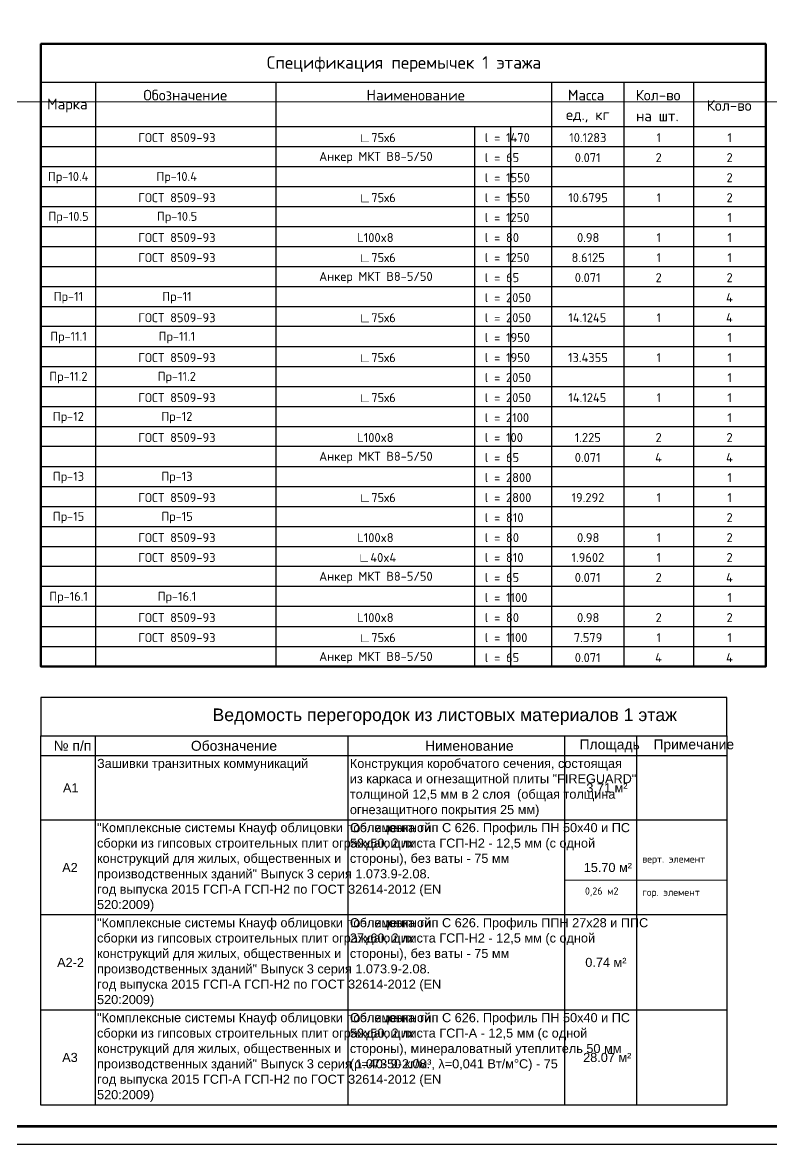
# Model space of a CAD drawing. Header units: millimetres. Extents: x -84737 to 172119, y -43083 to 59399.
# Drawn here: x 22997 to 43743, y -43083 to -12006 of the extents above; entities that cross this region are included whole.
import ezdxf

# ---------------------------------------------------------------- set-up
doc = ezdxf.new("R2010")
doc.units = ezdxf.units.MM
for name, color, linetype in [('PDF _Видовые экраны', 7, 'Continuous'), ('PDF _Линии', 7, 'Continuous'), ('PDF _Основные надписи', 7, 'Continuous'), ('PDF _Текст', 7, 'Continuous')]:
    doc.layers.add(name, color=color, linetype=linetype)
doc.styles.add('PDF GOSTCommon', font='arial.ttf')
doc.styles.add('PDF ISOCPEUR', font='isocpeur.ttf')

msp = doc.modelspace()

# ---------------------------------------------------------------- linework, layer by layer
at = {"layer": 'PDF _Видовые экраны', "lineweight": 0}
msp.add_lwpolyline([(2555, 16309), (2555, -14200), (59588, -14200), (59588, 16309)], dxfattribs=at)
at = {"layer": 'PDF _Линии', "lineweight": 50}
msp.add_lwpolyline([(23509, -13658), (23509, -12600), (43583, -12600), (43583, -13658), (43583, -29846), (23509, -29846)], close=True, dxfattribs=at)
at = {"layer": 'PDF _Линии', "lineweight": 25}
for points in [[(23509, -13658), (43583, -13658)], [(25016, -13658), (25016, -14323), (25016, -14894), (25016, -15449), (25016, -16003), (25016, -16558), (25016, -17112), (25016, -17663), (25016, -18217), (25016, -18772), (25016, -19326), (25016, -19881), (25016, -20431), (25016, -20986), (25016, -21540), (25016, -22095), (25016, -22649), (25016, -23204), (25016, -23754), (25016, -24309), (25016, -24863), (25016, -25418), (25016, -25972), (25016, -26527), (25016, -27077), (25016, -27632), (25016, -28186), (25016, -28741), (25016, -29295), (25016, -29846)], [(30015, -14323), (30015, -14894)], [(29516, -14894), (25016, -14894)], [(29516, -15449), (25016, -15449)], [(29516, -16003), (25016, -16003)], [(29516, -16558), (25016, -16558)], [(29516, -17112), (25016, -17112)], [(29516, -17663), (25016, -17663)], [(29516, -18217), (25016, -18217)], [(29516, -18772), (25016, -18772)], [(29516, -19326), (25016, -19326)], [(29516, -19881), (25016, -19881)], [(29516, -20431), (25016, -20431)], [(29516, -20986), (25016, -20986)], [(29516, -21540), (25016, -21540)], [(29516, -22095), (25016, -22095)], [(29516, -22649), (25016, -22649)], [(29516, -23204), (25016, -23204)], [(29516, -23754), (25016, -23754)], [(29516, -24309), (25016, -24309)], [(29516, -24863), (25016, -24863)], [(29516, -25418), (25016, -25418)], [(29516, -25972), (25016, -25972)], [(29516, -26527), (25016, -26527)], [(29516, -27077), (25016, -27077)], [(29516, -27632), (25016, -27632)], [(29516, -28186), (25016, -28186)], [(29516, -28741), (25016, -28741)], [(29516, -29295), (25016, -29295)]]:
    msp.add_lwpolyline(points, dxfattribs=at)
at = {"layer": 'PDF _Линии', "lineweight": 30}
for points in [[(30015, -13658), (30015, -14323)], [(37652, -13658), (37652, -14323), (37652, -14894), (37652, -15449), (37652, -16003), (37652, -16558), (37652, -17112), (37652, -17663), (37652, -18217), (37652, -18772), (37652, -19326), (37652, -19881), (37652, -20431), (37652, -20986), (37652, -21540), (37652, -22095), (37652, -22649), (37652, -23204), (37652, -23754), (37652, -24309), (37652, -24863), (37652, -25418), (37652, -25972), (37652, -26527), (37652, -27077), (37652, -27632), (37652, -28186), (37652, -28741), (37652, -29295), (37652, -29846)], [(39654, -13658), (39654, -14323), (39654, -14894), (39654, -15449), (39654, -16003), (39654, -16558), (39654, -17112), (39654, -17663), (39654, -18217), (39654, -18772), (39654, -19326), (39654, -19881), (39654, -20431), (39654, -20986), (39654, -21540), (39654, -22095), (39654, -22649), (39654, -23204), (39654, -23754), (39654, -24309), (39654, -24863), (39654, -25418), (39654, -25972), (39654, -26527), (39654, -27077), (39654, -27632), (39654, -28186), (39654, -28741), (39654, -29295), (39654, -29846)], [(41585, -13658), (41585, -14323), (41585, -14894), (41585, -15449), (41585, -16003), (41585, -16558), (41585, -17112), (41585, -17663), (41585, -18217), (41585, -18772), (41585, -19326), (41585, -19881), (41585, -20431), (41585, -20986), (41585, -21540), (41585, -22095), (41585, -22649), (41585, -23204), (41585, -23754), (41585, -24309), (41585, -24863), (41585, -25418), (41585, -25972), (41585, -26527), (41585, -27077), (41585, -27632), (41585, -28186), (41585, -28741), (41585, -29295), (41585, -29846)], [(25016, -14894), (23509, -14894)], [(43583, -14894), (41585, -14894), (39654, -14894), (37652, -14894), (36513, -14894), (35514, -14894), (30015, -14894), (29516, -14894)], [(30015, -14894), (30015, -15449), (30015, -16003), (30015, -16558), (30015, -17112), (30015, -17663), (30015, -18217), (30015, -18772), (30015, -19326), (30015, -19881), (30015, -20431), (30015, -20986), (30015, -21540), (30015, -22095), (30015, -22649), (30015, -23204), (30015, -23754), (30015, -24309), (30015, -24863), (30015, -25418), (30015, -25972), (30015, -26527), (30015, -27077), (30015, -27632), (30015, -28186), (30015, -28741), (30015, -29295), (30015, -29846)], [(35514, -14894), (35514, -15449), (35514, -16003), (35514, -16558), (35514, -17112), (35514, -17663), (35514, -18217), (35514, -18772), (35514, -19326), (35514, -19881), (35514, -20431), (35514, -20986), (35514, -21540), (35514, -22095), (35514, -22649), (35514, -23204), (35514, -23754), (35514, -24309), (35514, -24863), (35514, -25418), (35514, -25972), (35514, -26527), (35514, -27077), (35514, -27632), (35514, -28186), (35514, -28741), (35514, -29295), (35514, -29846)], [(36513, -14894), (36513, -15449), (36513, -16003), (36513, -16558), (36513, -17112), (36513, -17663), (36513, -18217), (36513, -18772), (36513, -19326), (36513, -19881), (36513, -20431), (36513, -20986), (36513, -21540), (36513, -22095), (36513, -22649), (36513, -23204), (36513, -23754), (36513, -24309), (36513, -24863), (36513, -25418), (36513, -25972), (36513, -26527), (36513, -27077), (36513, -27632), (36513, -28186), (36513, -28741), (36513, -29295), (36513, -29846)], [(25016, -15449), (23509, -15449)], [(43583, -15449), (41585, -15449), (39654, -15449), (37652, -15449), (36513, -15449), (35514, -15449), (30015, -15449), (29516, -15449)], [(25016, -16003), (23509, -16003)], [(43583, -16003), (41585, -16003), (39654, -16003), (37652, -16003), (36513, -16003), (35514, -16003), (30015, -16003), (29516, -16003)], [(25016, -16558), (23509, -16558)], [(43583, -16558), (41585, -16558), (39654, -16558), (37652, -16558), (36513, -16558), (35514, -16558), (30015, -16558), (29516, -16558)], [(25016, -17112), (23509, -17112)], [(43583, -17112), (41585, -17112), (39654, -17112), (37652, -17112), (36513, -17112), (35514, -17112), (30015, -17112), (29516, -17112)], [(25016, -17663), (23509, -17663)], [(43583, -17663), (41585, -17663), (39654, -17663), (37652, -17663), (36513, -17663), (35514, -17663), (30015, -17663), (29516, -17663)], [(25016, -18217), (23509, -18217)], [(43583, -18217), (41585, -18217), (39654, -18217), (37652, -18217), (36513, -18217), (35514, -18217), (30015, -18217), (29516, -18217)], [(25016, -18772), (23509, -18772)], [(43583, -18772), (41585, -18772), (39654, -18772), (37652, -18772), (36513, -18772), (35514, -18772), (30015, -18772), (29516, -18772)], [(25016, -19326), (23509, -19326)], [(43583, -19326), (41585, -19326), (39654, -19326), (37652, -19326), (36513, -19326), (35514, -19326), (30015, -19326), (29516, -19326)], [(25016, -19881), (23509, -19881)], [(43583, -19881), (41585, -19881), (39654, -19881), (37652, -19881), (36513, -19881), (35514, -19881), (30015, -19881), (29516, -19881)], [(25016, -20431), (23509, -20431)], [(43583, -20431), (41585, -20431), (39654, -20431), (37652, -20431), (36513, -20431), (35514, -20431), (30015, -20431), (29516, -20431)], [(25016, -20986), (23509, -20986)], [(43583, -20986), (41585, -20986), (39654, -20986), (37652, -20986), (36513, -20986), (35514, -20986), (30015, -20986), (29516, -20986)], [(25016, -21540), (23509, -21540)], [(43583, -21540), (41585, -21540), (39654, -21540), (37652, -21540), (36513, -21540), (35514, -21540), (30015, -21540), (29516, -21540)], [(25016, -22095), (23509, -22095)], [(43583, -22095), (41585, -22095), (39654, -22095), (37652, -22095), (36513, -22095), (35514, -22095), (30015, -22095), (29516, -22095)], [(25016, -22649), (23509, -22649)], [(43583, -22649), (41585, -22649), (39654, -22649), (37652, -22649), (36513, -22649), (35514, -22649), (30015, -22649), (29516, -22649)], [(25016, -23204), (23509, -23204)], [(43583, -23204), (41585, -23204), (39654, -23204), (37652, -23204), (36513, -23204), (35514, -23204), (30015, -23204), (29516, -23204)], [(25016, -23754), (23509, -23754)], [(43583, -23754), (41585, -23754), (39654, -23754), (37652, -23754), (36513, -23754), (35514, -23754), (30015, -23754), (29516, -23754)], [(25016, -24309), (23509, -24309)], [(43583, -24309), (41585, -24309), (39654, -24309), (37652, -24309), (36513, -24309), (35514, -24309), (30015, -24309), (29516, -24309)], [(25016, -24863), (23509, -24863)], [(43583, -24863), (41585, -24863), (39654, -24863), (37652, -24863), (36513, -24863), (35514, -24863), (30015, -24863), (29516, -24863)], [(25016, -25418), (23509, -25418)], [(43583, -25418), (41585, -25418), (39654, -25418), (37652, -25418), (36513, -25418), (35514, -25418), (30015, -25418), (29516, -25418)], [(25016, -25972), (23509, -25972)], [(43583, -25972), (41585, -25972), (39654, -25972), (37652, -25972), (36513, -25972), (35514, -25972), (30015, -25972), (29516, -25972)], [(25016, -26527), (23509, -26527)], [(43583, -26527), (41585, -26527), (39654, -26527), (37652, -26527), (36513, -26527), (35514, -26527), (30015, -26527), (29516, -26527)], [(25016, -27077), (23509, -27077)], [(43583, -27077), (41585, -27077), (39654, -27077), (37652, -27077), (36513, -27077), (35514, -27077), (30015, -27077), (29516, -27077)], [(25016, -27632), (23509, -27632)], [(43583, -27632), (41585, -27632), (39654, -27632), (37652, -27632), (36513, -27632), (35514, -27632), (30015, -27632), (29516, -27632)], [(25016, -28186), (23509, -28186)], [(43583, -28186), (41585, -28186), (39654, -28186), (37652, -28186), (36513, -28186), (35514, -28186), (30015, -28186), (29516, -28186)], [(25016, -28741), (23509, -28741)], [(43583, -28741), (41585, -28741), (39654, -28741), (37652, -28741), (36513, -28741), (35514, -28741), (30015, -28741), (29516, -28741)], [(25016, -29295), (23509, -29295)], [(43583, -29295), (41585, -29295), (39654, -29295), (37652, -29295), (36513, -29295), (35514, -29295), (30015, -29295), (29516, -29295)], [(42507, -31763), (42507, -32314), (42507, -34096), (42507, -36725), (42507, -39358), (42507, -41991), (40006, -41991), (38007, -41991), (32009, -41991), (25007, -41991), (23509, -41991), (23509, -39358), (23509, -36725), (23509, -34096), (23509, -32314), (23509, -31763)], [(25007, -31763), (25007, -32314), (25007, -34096), (25007, -36725), (25007, -39358), (25007, -41991)], [(32009, -31763), (32009, -32314), (32009, -34096), (32009, -36725), (32009, -39358), (32009, -41991)], [(38007, -31763), (38007, -32314), (38007, -34096), (38007, -36725), (38007, -39358), (38007, -41991)], [(40006, -31763), (40006, -32314), (40006, -34096), (40006, -36725), (40006, -39358), (40006, -41991)], [(42507, -32314), (40006, -32314), (38007, -32314), (32009, -32314), (25007, -32314), (23509, -32314)], [(42507, -34096), (40006, -34096), (38007, -34096), (32009, -34096), (25007, -34096), (23509, -34096)], [(42507, -36725), (40006, -36725), (38007, -36725), (32009, -36725), (25007, -36725), (23509, -36725)], [(42507, -39358), (40006, -39358), (38007, -39358), (32009, -39358), (25007, -39358), (23509, -39358)]]:
    msp.add_lwpolyline(points, dxfattribs=at)
msp.add_lwpolyline([(23509, -30705), (23509, -31763), (42507, -31763), (42507, -30705)], close=True, dxfattribs=at)
at = {"layer": 'PDF _Линии', "lineweight": 9}
msp.add_lwpolyline([(37999, -35760), (42503, -35760)], dxfattribs=at)
at = {"layer": 'PDF _Основные надписи', "lineweight": 25}
msp.add_lwpolyline([(84132, 16309), (84132, -43083), (40, -43083), (40, 16309)], close=True, dxfattribs=at)
at = {"layer": 'PDF _Основные надписи', "lineweight": 60}
msp.add_lwpolyline([(83633, 15809), (83633, -42583), (2038, -42583), (2038, 15809)], close=True, dxfattribs=at)

# ---------------------------------------------------------------- texts
at = {"layer": 'PDF _Текст', "attachment_point": 4}
for s, insert, char_height, style in [('Спецификация перемычек 1 этажа', (29767, -13162), 346.32, 'PDF ISOCPEUR'), ('Обозначение', (26346, -14019), 296.84, 'PDF ISOCPEUR'), ('Наименование', (32527, -14019), 296.84, 'PDF ISOCPEUR'), ('Масса', (38102, -14019), 296.8, 'PDF ISOCPEUR'), ('Кол-во', (39978, -14019), 296.8, 'PDF ISOCPEUR'), ('Марка', (23679, -14306), 296.8, 'PDF ISOCPEUR'), ('Кол-во', (41946, -14306), 296.8, 'PDF ISOCPEUR'), ('ед., кг', (38051, -14594), 296.8, 'PDF ISOCPEUR'), ('на шт.', (39990, -14594), 296.8, 'PDF ISOCPEUR'), ('ГОСТ 8509-93', (26202, -15196), 249.99, 'PDF ISOCPEUR'), ('∟75х6', (32315, -15196), 250, 'PDF ISOCPEUR'), ('l = 1470', (35803, -15196), 250, 'PDF ISOCPEUR'), ('10.1283', (38140, -15196), 250, 'PDF ISOCPEUR'), ('1', (40557, -15196), 250, 'PDF ISOCPEUR'), ('1', (42522, -15196), 250, 'PDF ISOCPEUR'), ('Анкер МКТ В8-5/50', (31214, -15750), 249.99, 'PDF ISOCPEUR'), ('l = 65', (35803, -15750), 250, 'PDF ISOCPEUR'), ('0.071', (38293, -15750), 250, 'PDF ISOCPEUR'), ('2', (40532, -15750), 250, 'PDF ISOCPEUR'), ('2', (42496, -15750), 250, 'PDF ISOCPEUR'), ('Пр-10.4', (23700, -16305), 250, 'PDF ISOCPEUR'), ('Пр-10.4', (26706, -16305), 250, 'PDF ISOCPEUR'), ('l = 1550', (35803, -16305), 250, 'PDF ISOCPEUR'), ('2', (42496, -16305), 250, 'PDF ISOCPEUR'), ('ГОСТ 8509-93', (26202, -16859), 249.99, 'PDF ISOCPEUR'), ('∟75х6', (32315, -16859), 250, 'PDF ISOCPEUR'), ('l = 1550', (35803, -16859), 250, 'PDF ISOCPEUR'), ('10.6795', (38115, -16859), 250, 'PDF ISOCPEUR'), ('1', (40557, -16859), 250, 'PDF ISOCPEUR'), ('2', (42496, -16859), 250, 'PDF ISOCPEUR'), ('Пр-10.5', (23713, -17410), 250, 'PDF ISOCPEUR'), ('Пр-10.5', (26719, -17410), 250, 'PDF ISOCPEUR'), ('l = 1250', (35803, -17410), 250, 'PDF ISOCPEUR'), ('1', (42522, -17410), 250, 'PDF ISOCPEUR'), ('ГОСТ 8509-93', (26202, -17964), 249.99, 'PDF ISOCPEUR'), ('L100x8', (32269, -17964), 250, 'PDF ISOCPEUR'), ('l = 80', (35803, -17964), 250, 'PDF ISOCPEUR'), ('0.98', (38356, -17964), 250, 'PDF ISOCPEUR'), ('1', (40557, -17964), 250, 'PDF ISOCPEUR'), ('1', (42522, -17964), 250, 'PDF ISOCPEUR'), ('ГОСТ 8509-93', (26202, -18519), 249.99, 'PDF ISOCPEUR'), ('∟75х6', (32315, -18519), 250, 'PDF ISOCPEUR'), ('l = 1250', (35803, -18519), 250, 'PDF ISOCPEUR'), ('8.6125', (38204, -18519), 250, 'PDF ISOCPEUR'), ('1', (40557, -18519), 250, 'PDF ISOCPEUR'), ('1', (42522, -18519), 250, 'PDF ISOCPEUR'), ('Анкер МКТ В8-5/50', (31214, -19074), 249.99, 'PDF ISOCPEUR'), ('l = 65', (35803, -19074), 250, 'PDF ISOCPEUR'), ('0.071', (38293, -19074), 250, 'PDF ISOCPEUR'), ('2', (40532, -19074), 250, 'PDF ISOCPEUR'), ('2', (42496, -19074), 250, 'PDF ISOCPEUR'), ('Пр-11', (23861, -19628), 250, 'PDF ISOCPEUR'), ('Пр-11', (26867, -19628), 250, 'PDF ISOCPEUR'), ('l = 2050', (35803, -19628), 250, 'PDF ISOCPEUR'), ('4', (42484, -19628), 250, 'PDF ISOCPEUR'), ('ГОСТ 8509-93', (26202, -20183), 249.99, 'PDF ISOCPEUR'), ('∟75х6', (32315, -20183), 250, 'PDF ISOCPEUR'), ('l = 2050', (35803, -20183), 250, 'PDF ISOCPEUR'), ('14.1245', (38115, -20183), 250, 'PDF ISOCPEUR'), ('1', (40557, -20183), 250, 'PDF ISOCPEUR'), ('4', (42484, -20183), 250, 'PDF ISOCPEUR'), ('Пр-11.1', (23764, -20733), 250, 'PDF ISOCPEUR'), ('Пр-11.1', (26765, -20733), 250, 'PDF ISOCPEUR'), ('l = 1950', (35803, -20733), 250, 'PDF ISOCPEUR'), ('1', (42522, -20733), 250, 'PDF ISOCPEUR'), ('ГОСТ 8509-93', (26202, -21288), 249.99, 'PDF ISOCPEUR'), ('∟75х6', (32315, -21288), 250, 'PDF ISOCPEUR'), ('l = 1950', (35803, -21288), 250, 'PDF ISOCPEUR'), ('13.4355', (38106, -21288), 250, 'PDF ISOCPEUR'), ('1', (40557, -21288), 250, 'PDF ISOCPEUR'), ('1', (42522, -21288), 250, 'PDF ISOCPEUR'), ('Пр-11.2', (23738, -21842), 250, 'PDF ISOCPEUR'), ('Пр-11.2', (26740, -21842), 250, 'PDF ISOCPEUR'), ('l = 2050', (35803, -21842), 250, 'PDF ISOCPEUR'), ('1', (42522, -21842), 250, 'PDF ISOCPEUR'), ('ГОСТ 8509-93', (26202, -22397), 249.99, 'PDF ISOCPEUR'), ('∟75х6', (32315, -22397), 250, 'PDF ISOCPEUR'), ('l = 2050', (35803, -22397), 250, 'PDF ISOCPEUR'), ('14.1245', (38115, -22397), 250, 'PDF ISOCPEUR'), ('1', (40557, -22397), 250, 'PDF ISOCPEUR'), ('1', (42522, -22397), 250, 'PDF ISOCPEUR'), ('Пр-12', (23836, -22951), 250, 'PDF ISOCPEUR'), ('Пр-12', (26841, -22951), 250, 'PDF ISOCPEUR'), ('l = 2100', (35803, -22951), 250, 'PDF ISOCPEUR'), ('1', (42522, -22951), 250, 'PDF ISOCPEUR'), ('ГОСТ 8509-93', (26202, -23502), 249.99, 'PDF ISOCPEUR'), ('L100x8', (32269, -23502), 250, 'PDF ISOCPEUR'), ('l = 100', (35803, -23502), 250, 'PDF ISOCPEUR'), ('1.225', (38293, -23502), 250, 'PDF ISOCPEUR'), ('2', (40532, -23502), 250, 'PDF ISOCPEUR'), ('2', (42496, -23502), 250, 'PDF ISOCPEUR'), ('Анкер МКТ В8-5/50', (31214, -24056), 249.99, 'PDF ISOCPEUR'), ('l = 65', (35803, -24056), 250, 'PDF ISOCPEUR'), ('0.071', (38293, -24056), 250, 'PDF ISOCPEUR'), ('4', (40519, -24056), 250, 'PDF ISOCPEUR'), ('4', (42484, -24056), 250, 'PDF ISOCPEUR'), ('Пр-13', (23836, -24611), 250, 'PDF ISOCPEUR'), ('Пр-13', (26841, -24611), 250, 'PDF ISOCPEUR'), ('l = 2800', (35803, -24611), 250, 'PDF ISOCPEUR'), ('1', (42522, -24611), 250, 'PDF ISOCPEUR'), ('ГОСТ 8509-93', (26202, -25165), 249.99, 'PDF ISOCPEUR'), ('∟75х6', (32315, -25165), 250, 'PDF ISOCPEUR'), ('l = 2800', (35803, -25165), 250, 'PDF ISOCPEUR'), ('19.292', (38204, -25165), 250, 'PDF ISOCPEUR'), ('1', (40557, -25165), 250, 'PDF ISOCPEUR'), ('1', (42522, -25165), 250, 'PDF ISOCPEUR'), ('Пр-15', (23836, -25720), 250, 'PDF ISOCPEUR'), ('Пр-15', (26841, -25720), 250, 'PDF ISOCPEUR'), ('l = 810', (35803, -25720), 250, 'PDF ISOCPEUR'), ('2', (42496, -25720), 250, 'PDF ISOCPEUR'), ('ГОСТ 8509-93', (26202, -26274), 249.99, 'PDF ISOCPEUR'), ('L100x8', (32269, -26274), 250, 'PDF ISOCPEUR'), ('l = 80', (35803, -26274), 250, 'PDF ISOCPEUR'), ('0.98', (38356, -26274), 250, 'PDF ISOCPEUR'), ('1', (40557, -26274), 250, 'PDF ISOCPEUR'), ('2', (42496, -26274), 250, 'PDF ISOCPEUR'), ('ГОСТ 8509-93', (26202, -26825), 249.99, 'PDF ISOCPEUR'), ('∟40x4', (32290, -26825), 250, 'PDF ISOCPEUR'), ('l = 810', (35803, -26825), 250, 'PDF ISOCPEUR'), ('1.9602', (38204, -26825), 250, 'PDF ISOCPEUR'), ('1', (40557, -26825), 250, 'PDF ISOCPEUR'), ('2', (42496, -26825), 250, 'PDF ISOCPEUR'), ('Анкер МКТ В8-5/50', (31214, -27379), 249.99, 'PDF ISOCPEUR'), ('l = 65', (35803, -27379), 250, 'PDF ISOCPEUR'), ('0.071', (38293, -27379), 250, 'PDF ISOCPEUR'), ('2', (40532, -27379), 250, 'PDF ISOCPEUR'), ('4', (42484, -27379), 250, 'PDF ISOCPEUR'), ('Пр-16.1', (23738, -27934), 250, 'PDF ISOCPEUR'), ('Пр-16.1', (26740, -27934), 250, 'PDF ISOCPEUR'), ('l = 1100', (35803, -27934), 250, 'PDF ISOCPEUR'), ('1', (42522, -27934), 250, 'PDF ISOCPEUR'), ('ГОСТ 8509-93', (26202, -28489), 249.99, 'PDF ISOCPEUR'), ('L100x8', (32269, -28489), 250, 'PDF ISOCPEUR'), ('l = 80', (35803, -28489), 250, 'PDF ISOCPEUR'), ('0.98', (38356, -28489), 250, 'PDF ISOCPEUR'), ('2', (40532, -28489), 250, 'PDF ISOCPEUR'), ('2', (42496, -28489), 250, 'PDF ISOCPEUR'), ('ГОСТ 8509-93', (26202, -29043), 249.99, 'PDF ISOCPEUR'), ('∟75х6', (32315, -29043), 250, 'PDF ISOCPEUR'), ('l = 1100', (35803, -29043), 250, 'PDF ISOCPEUR'), ('7.579', (38267, -29043), 250, 'PDF ISOCPEUR'), ('1', (40557, -29043), 250, 'PDF ISOCPEUR'), ('1', (42522, -29043), 250, 'PDF ISOCPEUR'), ('Анкер МКТ В8-5/50', (31214, -29598), 249.99, 'PDF ISOCPEUR'), ('l = 65', (35803, -29598), 250, 'PDF ISOCPEUR'), ('0.071', (38293, -29598), 250, 'PDF ISOCPEUR'), ('4', (40519, -29598), 250, 'PDF ISOCPEUR'), ('4', (42484, -29598), 250, 'PDF ISOCPEUR'), ('Ведомость перегородок из листовых материалов 1 этаж', (28260, -31233), 349.57, 'PDF GOSTCommon'), ('№ п/п', (23865, -32041), 274.7, 'PDF GOSTCommon'), ('Обозначение', (27663, -32041), 274.66, 'PDF GOSTCommon'), ('Нименование', (34148, -32041), 274.66, 'PDF GOSTCommon'), ('Площадь', (38428, -32041), 274.7, 'PDF GOSTCommon'), ('Примечание', (40473, -32041), 274.7, 'PDF GOSTCommon'), ('Зашивки транзитных коммуникаций', (25063, -32565), 251.58, 'PDF GOSTCommon'), ('Конструкция коробчатого сечения, состоящая', (32065, -32565), 251.58, 'PDF GOSTCommon'), ('из каркаса и огнезащитной плиты "FIREGUARD"', (32065, -32989), 251.58, 'PDF GOSTCommon'), ('А1', (24119, -33205), 251.6, 'PDF GOSTCommon'), ('толщиной 12,5 мм в 2 слоя  (общая толщина', (32065, -33416), 251.58, 'PDF GOSTCommon'), ('3.71 м²', (38614, -33205), 251.6, 'PDF GOSTCommon'), ('огнезащитного покрытия 25 мм)', (32065, -33844), 251.58, 'PDF GOSTCommon'), ('"Комплексные системы Кнауф облицовки поэлементной', (25063, -34343), 251.58, 'PDF GOSTCommon'), ('Облицовка тип С 626. Профиль ПН 50х40 и ПС', (32065, -34343), 251.58, 'PDF GOSTCommon'), ('сборки из гипсовых строительных плит ограждающих', (25063, -34771), 251.58, 'PDF GOSTCommon'), ('50х50, 2 листа ГСП-Н2 - 12,5 мм (с одной', (32065, -34771), 251.58, 'PDF GOSTCommon'), ('конструкций для жилых, общественных и', (25063, -35194), 251.58, 'PDF GOSTCommon'), ('стороны), без ваты - 75 мм', (32065, -35194), 251.58, 'PDF GOSTCommon'), ('А2', (24098, -35410), 251.6, 'PDF GOSTCommon'), ('15.70 м²', (38542, -35410), 251.6, 'PDF GOSTCommon'), ('верт. элемент', (40160, -35201), 199.99, 'PDF ISOCPEUR'), ('производственных зданий" Выпуск 3 серия 1.073.9-2.08.', (25063, -35622), 251.58, 'PDF GOSTCommon'), ('год выпуска 2015 ГСП-А ГСП-Н2 по ГОСТ 32614-2012 (EN', (25063, -36049), 251.58, 'PDF GOSTCommon'), ('0,26 м2', (38576, -36085), 200, 'PDF ISOCPEUR'), ('520:2009)', (25063, -36473), 251.6, 'PDF GOSTCommon'), ('гор. элемент', (40160, -36123), 199.99, 'PDF ISOCPEUR'), ('"Комплексные системы Кнауф облицовки поэлементной', (25063, -36977), 251.58, 'PDF GOSTCommon'), ('Облицовка тип С 626. Профиль ППН 27х28 и ППС', (32065, -36977), 251.58, 'PDF GOSTCommon'), ('сборки из гипсовых строительных плит ограждающих', (25063, -37400), 251.58, 'PDF GOSTCommon'), ('27х60, 2 листа ГСП-Н2 - 12,5 мм (с одной', (32065, -37400), 251.58, 'PDF GOSTCommon'), ('А2-2', (23958, -38039), 251.6, 'PDF GOSTCommon'), ('конструкций для жилых, общественных и', (25063, -37827), 251.58, 'PDF GOSTCommon'), ('стороны), без ваты - 75 мм', (32065, -37827), 251.58, 'PDF GOSTCommon'), ('0.74 м²', (38585, -38039), 251.6, 'PDF GOSTCommon'), ('производственных зданий" Выпуск 3 серия 1.073.9-2.08.', (25063, -38255), 251.58, 'PDF GOSTCommon'), ('год выпуска 2015 ГСП-А ГСП-Н2 по ГОСТ 32614-2012 (EN', (25063, -38678), 251.58, 'PDF GOSTCommon'), ('520:2009)', (25063, -39106), 251.6, 'PDF GOSTCommon'), ('"Комплексные системы Кнауф облицовки поэлементной', (25063, -39606), 251.58, 'PDF GOSTCommon'), ('Облицовка тип С 626. Профиль ПН 50х40 и ПС', (32065, -39606), 251.58, 'PDF GOSTCommon'), ('сборки из гипсовых строительных плит ограждающих', (25063, -40033), 251.58, 'PDF GOSTCommon'), ('50х50, 2 листа ГСП-А - 12,5 мм (с одной', (32065, -40033), 251.58, 'PDF GOSTCommon'), ('конструкций для жилых, общественных и', (25063, -40461), 251.58, 'PDF GOSTCommon'), ('стороны), минераловатный утеплитель 50 мм', (32065, -40461), 251.58, 'PDF GOSTCommon'), ('А3', (24098, -40672), 251.6, 'PDF GOSTCommon'), ('производственных зданий" Выпуск 3 серия 1.073.9-2.08.', (25063, -40884), 251.58, 'PDF GOSTCommon'), ('(ρ=40-50 кг/м³, λ=0,041 Вт/м°С) - 75', (32065, -40884), 251.58, 'PDF GOSTCommon'), ('28.07 м²', (38525, -40672), 251.6, 'PDF GOSTCommon'), ('год выпуска 2015 ГСП-А ГСП-Н2 по ГОСТ 32614-2012 (EN', (25063, -41312), 251.58, 'PDF GOSTCommon'), ('520:2009)', (25063, -41739), 251.6, 'PDF GOSTCommon')]:
    msp.add_mtext(s, dxfattribs=dict(at, insert=insert, char_height=char_height, style=style))

doc.saveas('drawing.dxf')
